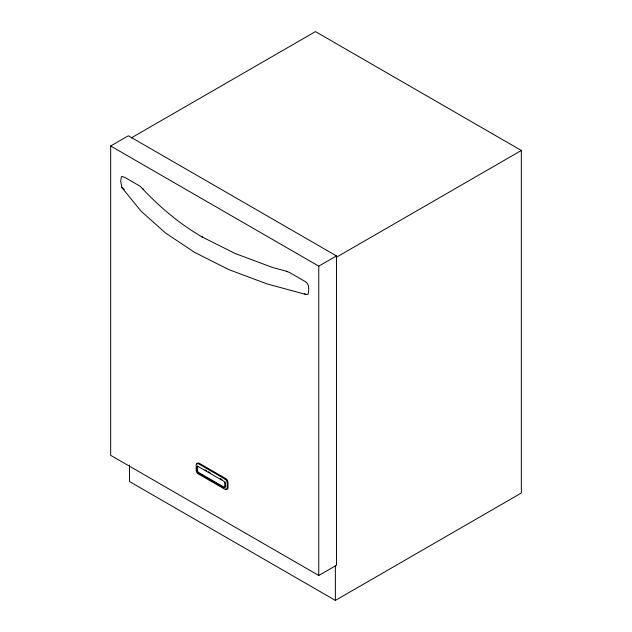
<?xml version="1.0" encoding="UTF-8"?>
<svg xmlns="http://www.w3.org/2000/svg" width="632" height="632" viewBox="0 0 632 632"><rect width="100%" height="100%" fill="white"/><g stroke="black" fill="none" stroke-linecap="round" stroke-linejoin="round"><path stroke-width="0.95" d="M197.587 466.068L197.587 471.346L198.061 472.167L224.905 487.627L225.229 481.947M110.663 146L128.367 135.769L336.477 255.921L336.477 565.253L318.765 575.476L110.663 455.324L110.663 146L318.765 266.151L336.477 255.921M131.187 137.981L315.447 31.6L521.337 150.471L521.337 493.031L335.371 600.4L129.481 481.529L129.481 465.081M336.224 257.35L521.337 150.471M197.634 472.57L224.091 487.841C225.79 488.149 225.513 482.658 224.091 481.45L197.634 466.179C195.999 465.397 196.039 473.494 198.187 472.246M286.32 271.333L289.322 272.368L304.561 281.169C309.554 283.405 309.174 289.898 308.029 294.338L306.299 294.552L266.933 283.879L229.108 269.722L194.948 252.571L165.655 233.09L141.118 211.23L121.858 187.554L120.688 181.289L121.399 176.818L121.858 176.383L124.86 177.418L140.107 186.219C158.316 205.85 178.959 223.602 202.382 237.111L201.94 236.85L235.151 253.495L272.408 267.439L287.592 271.555M304.561 293.738L306.299 294.552M205.013 469.797L206.719 470.785M208.426 471.772L210.132 472.76M220.378 478.669L222.085 479.656M124.283 189.592L121.858 187.554M143.109 188.652L143.575 189.616M335.371 565.577L335.371 600.4M318.765 266.151L318.765 575.476M197.042 464.228A3.128 1.809 60 0 1 199.238 463.272L225.806 478.606A3.128 1.809 60 0 1 228.018 482.445L228.018 487.556A3.128 1.809 60 0 1 225.806 488.836M224.976 479.088L198.409 463.746A3.128 1.809 60 0 0 196.197 465.026L196.197 470.137A3.128 1.809 60 0 0 198.409 473.976L224.976 489.31A3.128 1.809 60 0 0 227.188 488.038L227.188 482.919A3.128 1.809 60 0 0 224.976 479.088"/></g></svg>
